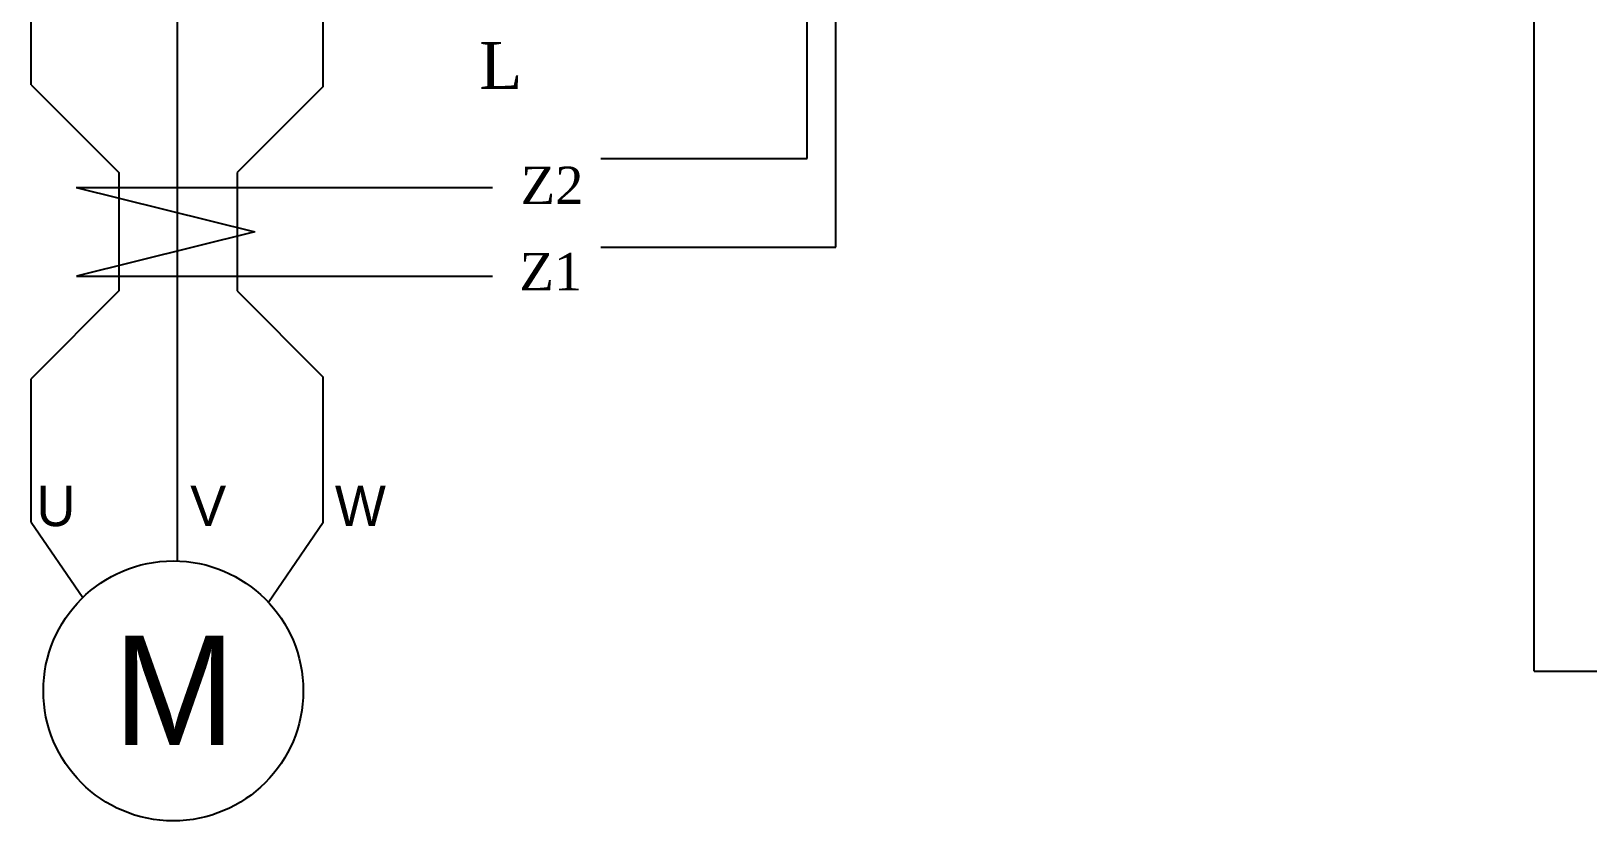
# Model space of a CAD drawing. Header units: millimetres. Extents: x 79 to 919, y 65 to 646.
# Drawn here: x 278.3 to 359.6, y 431.4 to 472.6 of the extents above; entities that cross this region are included whole.
import ezdxf

# ---------------------------------------------------------------- set-up
doc = ezdxf.new("R2010")
doc.units = ezdxf.units.MM
doc.layers.add('4', color=133, linetype='Continuous')
doc.layers.add('ASHADE', color=7, linetype='Continuous')
doc.styles.add('ghs', font='NGULIM.TTF')
doc.styles.add('HCM', font='batang.ttc')

msp = doc.modelspace()

# ---------------------------------------------------------------- linework, layer by layer
at = {"layer": '4', "color": 0, "linetype": 'ByBlock', "lineweight": 25}
for p, q in [((356.756, 439.229), (356.756, 547.262)), ((278.253, 469.84), (282.841, 465.256)), ((293.51, 469.744), (289.022, 465.256)), ((282.841, 465.256), (282.841, 459.079)), ((289.022, 465.256), (289.022, 459.079)), ((280.612, 464.484), (289.935, 462.165)), ((289.935, 462.165), (280.618, 459.851)), ((282.841, 459.079), (278.253, 454.491)), ((289.022, 459.079), (293.51, 454.587))]:
    msp.add_line(p, q, dxfattribs=at)
at = {"layer": 'ASHADE', "color": 0, "linetype": 'ByBlock', "lineweight": 25}
for p, q in [((278.253, 469.84), (278.253, 517.968)), ((293.51, 469.744), (293.51, 517.967)), ((280.612, 464.484), (302.34, 464.484)), ((280.618, 459.851), (302.34, 459.851)), ((278.253, 447.005), (278.253, 454.491)), ((293.51, 446.995), (293.51, 454.587))]:
    msp.add_line(p, q, dxfattribs=at)
at = {"layer": 'ASHADE', "color": 0, "linetype": 'ByBlock', "lineweight": 25, "ltscale": 2}
for p, q in [((285.885, 517.957), (285.885, 444.986)), ((278.253, 447.005), (280.95, 443.072)), ((293.51, 446.995), (290.648, 442.822)), ((356.756, 439.229), (414.912, 439.229))]:
    msp.add_line(p, q, dxfattribs=at)
at = {"layer": 'ASHADE', "color": 5}
for p, q in [((318.776, 465.992), (318.776, 485.257)), ((320.276, 461.359), (320.276, 485.257)), ((307.997, 465.992), (318.776, 465.992)), ((308.002, 461.359), (320.276, 461.359))]:
    msp.add_line(p, q, dxfattribs=at)
at = {"layer": 'ASHADE', "color": 0, "linetype": 'ByBlock', "lineweight": 25, "ltscale": 2}
msp.add_circle((285.677, 438.203), 6.786, dxfattribs=at)

# ---------------------------------------------------------------- texts
at = {"layer": 'ASHADE', "color": 0, "linetype": 'ByBlock', "lineweight": 25, "style": 'HCM'}
for s, height, p in [('L', 2.442, (301.657, 469.629)), ('Z2', 1.9534, (303.82, 463.615)), ('Z1', 1.9534, (303.756, 459.114))]:
    msp.add_text(s, height=height, dxfattribs=at).set_placement(p)
at = {"layer": 'ASHADE', "color": 0, "linetype": 'ByBlock', "lineweight": 25, "ltscale": 2, "style": 'ghs'}
for s, height, p in [('U', 2.109, (278.528, 446.802)), ('V', 2.109, (286.56, 446.802)), ('W', 2.109, (294.118, 446.802)), ('M', 5.721, (282.54, 435.369))]:
    msp.add_text(s, height=height, dxfattribs=at).set_placement(p)

doc.saveas('drawing.dxf')
